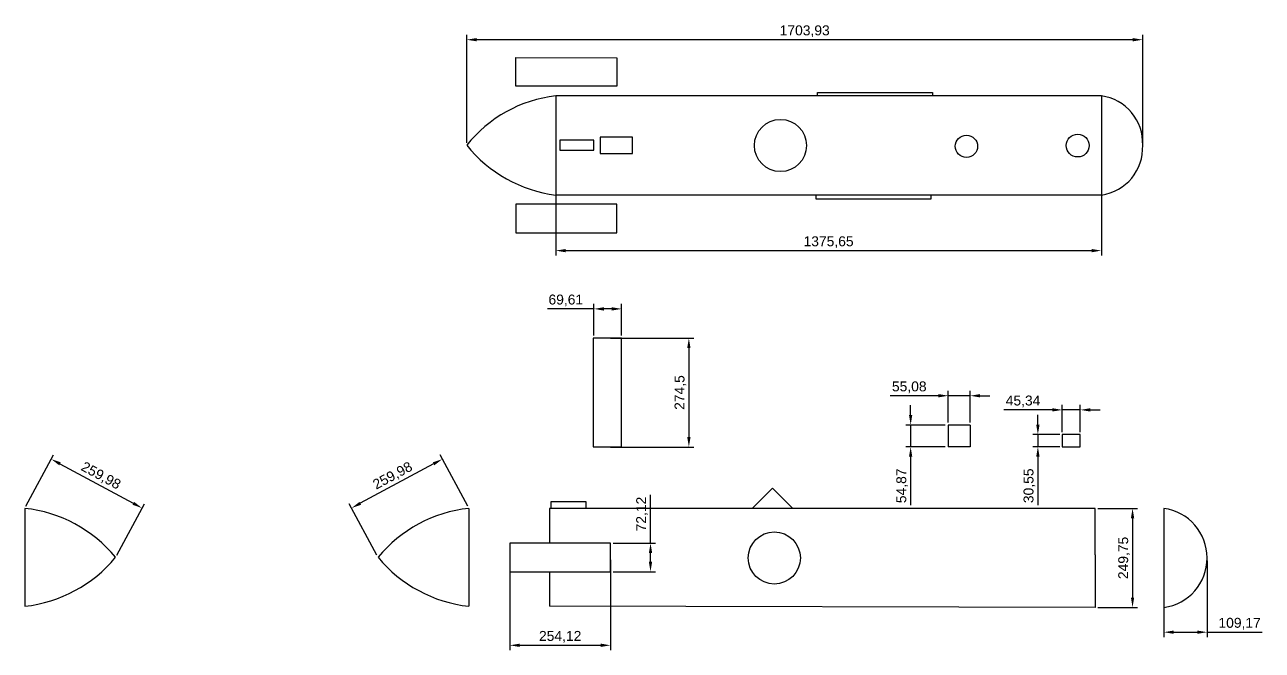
# Model space of a CAD drawing. Header units: millimetres. Extents: x 3266 to 10202, y 29 to 4219.
# Drawn here: x 7083 to 10202, y 2643 to 4219 of the extents above; entities that cross this region are included whole.
import ezdxf

# ---------------------------------------------------------------- set-up
doc = ezdxf.new("R2010")
doc.units = ezdxf.units.MM
doc.styles.get("Standard").update_dxf_attribs({"font": 'Arial.ttf'})
doc.dimstyles.new('ISO-25', dxfattribs={"dimtxt": 2.5, "dimasz": 2.5, "dimexe": 1.25, "dimexo": 0.625, "dimtad": 1, "dimtxsty": 'Standard', "dimcen": 2.5, "dimadec": 0, "dimazin": 0, "dimtfac": 1, "dimtmove": 0, "dimatfit": 3, "dimfxl": 1, "dimarcsym": 0})

# ---------------------------------------------------------------- blocks, each defined once
blk = doc.blocks.new('*D2')
at = {"color": 0, "lineweight": -2, "transparency": 16777216}
for p, q in [((8196.9, 3922), (8196.9, 4194.2)), ((9875.8, 4181.7), (8221.9, 4181.7)), ((9900.8, 3922), (9900.8, 4194.2))]:
    blk.add_line(p, q, dxfattribs=at)
at = {"color": 0, "transparency": 16777216}
for points in [[(8221.9, 4185.9), (8221.9, 4177.6), (8196.9, 4181.7)], [(9875.8, 4185.9), (9875.8, 4177.6), (9900.8, 4181.7)]]:
    blk.add_solid(points, dxfattribs=at)
at = {"layer": 'Defpoints', "color": 0, "transparency": 16777216}
for p in [(8196.9, 4181.7), (8196.9, 3915.7), (9900.8, 3915.7)]:
    blk.add_point(p, dxfattribs=at)
at = {"color": 0, "transparency": 16777216, "insert": (9048.8, 4203), "char_height": 25, "attachment_point": 5}
blk.add_mtext('1703,93', dxfattribs=at)
blk = doc.blocks.new('*D4')
at = {"color": 0, "lineweight": -2, "transparency": 16777216}
for p, q in [((7085.6, 3006.1), (7155.5, 3135.7)), ((7171.5, 3112.8), (7356.4, 3013.3)), ((7314.5, 2882.8), (7384.4, 3012.4))]:
    blk.add_line(p, q, dxfattribs=at)
at = {"color": 0, "transparency": 16777216}
for points in [[(7173.5, 3116.5), (7169.6, 3109.2), (7149.5, 3124.7)], [(7358.4, 3016.9), (7354.4, 3009.6), (7378.4, 3001.4)]]:
    blk.add_solid(points, dxfattribs=at)
at = {"layer": 'Defpoints', "color": 0, "transparency": 16777216}
for p in [(7082.7, 3000.6), (7378.4, 3001.4), (7311.6, 2877.3)]:
    blk.add_point(p, dxfattribs=at)
at = {"color": 0, "transparency": 16777216, "insert": (7274.1, 3081.8), "char_height": 25, "attachment_point": 5, "rotation": 331.6893}
blk.add_mtext('259,98', dxfattribs=at)
blk = doc.blocks.new('*D5')
at = {"color": 0, "lineweight": -2, "transparency": 16777216}
for p, q in [((8421.2, 3909.5), (8421.2, 3637.7)), ((9796.8, 3909.5), (9796.8, 3637.7)), ((8446.2, 3650.2), (9771.8, 3650.2))]:
    blk.add_line(p, q, dxfattribs=at)
at = {"color": 0, "transparency": 16777216}
for points in [[(8446.2, 3654.3), (8446.2, 3646), (8421.2, 3650.2)], [(9771.8, 3654.3), (9771.8, 3646), (9796.8, 3650.2)]]:
    blk.add_solid(points, dxfattribs=at)
at = {"layer": 'Defpoints', "color": 0, "transparency": 16777216}
for p in [(8421.2, 3915.7), (9796.8, 3915.7), (9796.8, 3650.2)]:
    blk.add_point(p, dxfattribs=at)
at = {"color": 0, "transparency": 16777216, "insert": (9109, 3671.4), "char_height": 25, "attachment_point": 5}
blk.add_mtext('1375,65', dxfattribs=at)
blk = doc.blocks.new('*D31')
at = {"color": 0, "lineweight": -2, "transparency": 16777216}
for p, q in [((9954.1, 2870.6), (9954.1, 2676.1)), ((10063.3, 2869.5), (10063.3, 2676.1)), ((9979.1, 2688.6), (10038.3, 2688.6)), ((10063.3, 2688.6), (10202.2, 2688.6))]:
    blk.add_line(p, q, dxfattribs=at)
at = {"color": 0, "transparency": 16777216}
for points in [[(9979.1, 2692.7), (9979.1, 2684.4), (9954.1, 2688.6)], [(10038.3, 2692.7), (10038.3, 2684.4), (10063.3, 2688.6)]]:
    blk.add_solid(points, dxfattribs=at)
at = {"layer": 'Defpoints', "color": 0, "transparency": 16777216}
for p in [(9954.1, 2876.9), (10063.3, 2875.7), (10063.3, 2688.6)]:
    blk.add_point(p, dxfattribs=at)
at = {"color": 0, "transparency": 16777216, "insert": (10145.2, 2709.9), "char_height": 25, "attachment_point": 5}
blk.add_mtext('109,17', dxfattribs=at)
blk = doc.blocks.new('*D33')
at = {"color": 0, "lineweight": -2, "transparency": 16777216}
for p, q in [((8559, 3429.7), (8769.3, 3429.7)), ((8756.8, 3404.7), (8756.8, 3180.2)), ((8559, 3155.2), (8769.3, 3155.2))]:
    blk.add_line(p, q, dxfattribs=at)
at = {"color": 0, "transparency": 16777216}
for points in [[(8752.7, 3404.7), (8761, 3404.7), (8756.8, 3429.7)], [(8752.7, 3180.2), (8761, 3180.2), (8756.8, 3155.2)]]:
    blk.add_solid(points, dxfattribs=at)
at = {"layer": 'Defpoints', "color": 0, "transparency": 16777216}
for p in [(8552.7, 3429.7), (8552.7, 3155.2), (8756.8, 3155.2)]:
    blk.add_point(p, dxfattribs=at)
at = {"color": 0, "transparency": 16777216, "insert": (8735.6, 3292.5), "char_height": 25, "attachment_point": 5, "rotation": 90}
blk.add_mtext('274,5', dxfattribs=at)
blk = doc.blocks.new('*D34')
at = {"color": 0, "lineweight": -2, "transparency": 16777216}
for p, q in [((8199.3, 3006.1), (8129.5, 3135.7)), ((8113.4, 3112.8), (7928.5, 3013.3)), ((7970.4, 2882.8), (7900.6, 3012.4))]:
    blk.add_line(p, q, dxfattribs=at)
at = {"color": 0, "transparency": 16777216}
for points in [[(8111.4, 3116.5), (8115.3, 3109.2), (8135.4, 3124.7)], [(7926.5, 3016.9), (7930.5, 3009.6), (7906.5, 3001.4)]]:
    blk.add_solid(points, dxfattribs=at)
at = {"layer": 'Defpoints', "color": 0, "transparency": 16777216}
for p in [(7906.5, 3001.4), (8202.2, 3000.6), (7973.4, 2877.3)]:
    blk.add_point(p, dxfattribs=at)
at = {"color": 0, "transparency": 16777216, "insert": (8010.8, 3081.8), "char_height": 25, "attachment_point": 5, "rotation": 28.3107}
blk.add_mtext('259,98', dxfattribs=at)
blk = doc.blocks.new('*D35')
at = {"color": 0, "lineweight": -2, "transparency": 16777216}
for p, q in [((9315.9, 3235.7), (9315.9, 3260.7)), ((9402.5, 3210.7), (9303.4, 3210.7)), ((9315.9, 3210.7), (9315.9, 3155.8)), ((9402.5, 3155.8), (9303.4, 3155.8)), ((9315.9, 3130.8), (9315.9, 3009))]:
    blk.add_line(p, q, dxfattribs=at)
at = {"color": 0, "transparency": 16777216}
for points in [[(9311.7, 3235.7), (9320, 3235.7), (9315.9, 3210.7)], [(9311.7, 3130.8), (9320, 3130.8), (9315.9, 3155.8)]]:
    blk.add_solid(points, dxfattribs=at)
at = {"layer": 'Defpoints', "color": 0, "transparency": 16777216}
for p in [(9408.7, 3210.7), (9315.9, 3155.8), (9408.7, 3155.8)]:
    blk.add_point(p, dxfattribs=at)
at = {"color": 0, "transparency": 16777216, "insert": (9294.6, 3057.4), "char_height": 25, "attachment_point": 5, "rotation": 90}
blk.add_mtext('54,87', dxfattribs=at)
blk = doc.blocks.new('*D36')
at = {"color": 0, "lineweight": -2, "transparency": 16777216}
for p, q in [((9385.8, 3284.5), (9263.9, 3284.5)), ((9410.8, 3216.6), (9410.8, 3297)), ((9465.9, 3284.5), (9410.8, 3284.5)), ((9465.9, 3216.6), (9465.9, 3297)), ((9490.9, 3284.5), (9515.9, 3284.5))]:
    blk.add_line(p, q, dxfattribs=at)
at = {"color": 0, "transparency": 16777216}
for points in [[(9385.8, 3288.6), (9385.8, 3280.3), (9410.8, 3284.5)], [(9490.9, 3288.6), (9490.9, 3280.3), (9465.9, 3284.5)]]:
    blk.add_solid(points, dxfattribs=at)
at = {"layer": 'Defpoints', "color": 0, "transparency": 16777216}
for p in [(9410.8, 3284.5), (9410.8, 3210.4), (9465.9, 3210.4)]:
    blk.add_point(p, dxfattribs=at)
at = {"color": 0, "transparency": 16777216, "insert": (9312.4, 3305.7), "char_height": 25, "attachment_point": 5}
blk.add_mtext('55,08', dxfattribs=at)
blk = doc.blocks.new('*D37')
at = {"color": 0, "lineweight": -2, "transparency": 16777216}
for p, q in [((9673.1, 3248.8), (9550.4, 3248.8)), ((9698.1, 3192.8), (9698.1, 3261.3)), ((9743.5, 3248.8), (9698.1, 3248.8)), ((9743.5, 3192.8), (9743.5, 3261.3)), ((9768.5, 3248.8), (9793.5, 3248.8))]:
    blk.add_line(p, q, dxfattribs=at)
at = {"color": 0, "transparency": 16777216}
for points in [[(9673.1, 3253), (9673.1, 3244.7), (9698.1, 3248.8)], [(9768.5, 3253), (9768.5, 3244.7), (9743.5, 3248.8)]]:
    blk.add_solid(points, dxfattribs=at)
at = {"layer": 'Defpoints', "color": 0, "transparency": 16777216}
for p in [(9698.1, 3248.8), (9698.1, 3186.6), (9743.5, 3186.6)]:
    blk.add_point(p, dxfattribs=at)
at = {"color": 0, "transparency": 16777216, "insert": (9599.2, 3270.1), "char_height": 25, "attachment_point": 5}
blk.add_mtext('45,34', dxfattribs=at)
blk = doc.blocks.new('*D38')
at = {"color": 0, "lineweight": -2, "transparency": 16777216}
for p, q in [((9636.6, 3211.6), (9636.6, 3236.6)), ((9691.9, 3186.6), (9624.1, 3186.6)), ((9636.6, 3186.6), (9636.6, 3156)), ((9691.9, 3156), (9624.1, 3156)), ((9636.6, 3131), (9636.6, 3009))]:
    blk.add_line(p, q, dxfattribs=at)
at = {"color": 0, "transparency": 16777216}
for points in [[(9632.5, 3211.6), (9640.8, 3211.6), (9636.6, 3186.6)], [(9632.5, 3131), (9640.8, 3131), (9636.6, 3156)]]:
    blk.add_solid(points, dxfattribs=at)
at = {"layer": 'Defpoints', "color": 0, "transparency": 16777216}
for p in [(9698.1, 3186.6), (9636.6, 3156), (9698.1, 3156)]:
    blk.add_point(p, dxfattribs=at)
at = {"color": 0, "transparency": 16777216, "insert": (9615.3, 3057.5), "char_height": 25, "attachment_point": 5, "rotation": 90}
blk.add_mtext('30,55', dxfattribs=at)
blk = doc.blocks.new('*D39')
at = {"color": 0, "lineweight": -2, "transparency": 16777216}
for p, q in [((8517.6, 3503.3), (8400.5, 3503.3)), ((8517.6, 3436), (8517.6, 3515.8)), ((8562.3, 3503.3), (8542.6, 3503.3)), ((8587.3, 3436), (8587.3, 3515.8))]:
    blk.add_line(p, q, dxfattribs=at)
at = {"color": 0, "transparency": 16777216}
for points in [[(8542.6, 3507.5), (8542.6, 3499.1), (8517.6, 3503.3)], [(8562.3, 3507.5), (8562.3, 3499.1), (8587.3, 3503.3)]]:
    blk.add_solid(points, dxfattribs=at)
at = {"layer": 'Defpoints', "color": 0, "transparency": 16777216}
for p in [(8517.6, 3503.3), (8517.6, 3429.7), (8587.3, 3429.7)]:
    blk.add_point(p, dxfattribs=at)
at = {"color": 0, "transparency": 16777216, "insert": (8446.6, 3524.6), "char_height": 25, "attachment_point": 5}
blk.add_mtext('69,61', dxfattribs=at)
blk = doc.blocks.new('*D40')
at = {"color": 0, "lineweight": -2, "transparency": 16777216}
for p, q in [((8660.1, 2913), (8660.1, 3034.4)), ((8565.8, 2913), (8672.6, 2913)), ((8660.1, 2865.9), (8660.1, 2888)), ((8565.8, 2840.9), (8672.6, 2840.9))]:
    blk.add_line(p, q, dxfattribs=at)
at = {"color": 0, "transparency": 16777216}
for points in [[(8656, 2888), (8664.3, 2888), (8660.1, 2913)], [(8656, 2865.9), (8664.3, 2865.9), (8660.1, 2840.9)]]:
    blk.add_solid(points, dxfattribs=at)
at = {"layer": 'Defpoints', "color": 0, "transparency": 16777216}
for p in [(8559.5, 2913), (8660.1, 2913), (8559.5, 2840.9)]:
    blk.add_point(p, dxfattribs=at)
at = {"color": 0, "transparency": 16777216, "insert": (8638.9, 2986.2), "char_height": 25, "attachment_point": 5, "rotation": 90}
blk.add_mtext('72,12', dxfattribs=at)
blk = doc.blocks.new('*D32')
at = {"color": 0, "lineweight": -2, "transparency": 16777216}
for p, q in [((8305.4, 2870.7), (8305.4, 2643)), ((8559.5, 2870.7), (8559.5, 2643)), ((8330.4, 2655.5), (8534.5, 2655.5))]:
    blk.add_line(p, q, dxfattribs=at)
at = {"color": 0, "transparency": 16777216}
for points in [[(8330.4, 2659.7), (8330.4, 2651.4), (8305.4, 2655.5)], [(8534.5, 2659.7), (8534.5, 2651.4), (8559.5, 2655.5)]]:
    blk.add_solid(points, dxfattribs=at)
at = {"layer": 'Defpoints', "color": 0, "transparency": 16777216}
for p in [(8305.4, 2877), (8559.5, 2877), (8559.5, 2655.5)]:
    blk.add_point(p, dxfattribs=at)
at = {"color": 0, "transparency": 16777216, "insert": (8432.4, 2676.8), "char_height": 25, "attachment_point": 5}
blk.add_mtext('254,12', dxfattribs=at)
blk = doc.blocks.new('*D41')
at = {"color": 0, "lineweight": -2, "transparency": 16777216}
for p, q in [((9787.6, 3000.6), (9887.8, 3000.6)), ((9875.3, 2975.6), (9875.3, 2775.8)), ((9787.6, 2750.8), (9887.8, 2750.8))]:
    blk.add_line(p, q, dxfattribs=at)
at = {"color": 0, "transparency": 16777216}
for points in [[(9871.1, 2975.6), (9879.4, 2975.6), (9875.3, 3000.6)], [(9871.1, 2775.8), (9879.4, 2775.8), (9875.3, 2750.8)]]:
    blk.add_solid(points, dxfattribs=at)
at = {"layer": 'Defpoints', "color": 0, "transparency": 16777216}
for p in [(9781.3, 3000.6), (9781.3, 2750.8), (9875.3, 2750.8)]:
    blk.add_point(p, dxfattribs=at)
at = {"color": 0, "transparency": 16777216, "insert": (9854, 2875.7), "char_height": 25, "attachment_point": 5, "rotation": 90}
blk.add_mtext('249,75', dxfattribs=at)

msp = doc.modelspace()

# ---------------------------------------------------------------- linework, layer by layer
for p, q in [((9796.837, 4040.162), (8421.184, 4040.162)), ((8421.184, 4040.162), (8421.184, 3790.079)), ((9796.837, 4040.162), (9796.837, 3790.079)), ((9796.837, 3790.079), (8421.184, 3790.079)), ((9465.904, 3210.389), (9410.828, 3210.389)), ((9410.828, 3210.389), (9410.828, 3156.05)), ((9465.904, 3210.389), (9465.904, 3156.05)), ((9743.454, 3186.598), (9698.118, 3186.598)), ((9698.118, 3186.598), (9698.118, 3156.05)), ((9743.454, 3156.05), (9743.454, 3186.598)), ((9465.904, 3156.05), (9410.828, 3156.05)), ((9698.118, 3156.05), (9743.454, 3156.05)), ((8916.358, 3000.591), (8967.831, 3051.388)), ((9019.303, 3000.591), (8967.831, 3051.388)), ((7082.68, 3000.581), (7082.68, 2753.986)), ((8202.239, 3000.581), (8202.239, 2753.986)), ((8405.68, 3000.581), (8405.589, 2912.857)), ((9781.332, 3000.603), (8405.68, 3000.581)), ((9781.332, 2883.117), (9781.331, 3000.603)), ((9954.109, 3000.603), (9954.109, 2750.849)), ((9781.332, 2883.117), (9781.031, 2750.85)), ((8405.515, 2840.742), (8405.425, 2753.987)), ((9781.332, 2750.849), (8405.68, 2753.986))]:
    msp.add_line(p, q)
for points in [[(8575.004, 4064.255), (8320.881, 4064.568), (8320.881, 4136.683), (8575.004, 4136.371)], [(9371.116, 4040.162), (9080.796, 4040.162), (9080.796, 4049.067), (9371.116, 4049.067)], [(8614.705, 3935.924), (8533.438, 3935.924), (8533.438, 3895.308), (8614.705, 3895.308)], [(8517.063, 3928.65), (8431.551, 3928.65), (8431.551, 3903.189), (8517.063, 3903.189)], [(9368.009, 3790.079), (9076.554, 3790.079), (9076.554, 3780.357), (9368.009, 3780.357)], [(8575.004, 3767.173), (8320.881, 3766.861), (8320.881, 3694.746), (8575.004, 3695.058)], [(8587.255, 3429.733), (8515.643, 3429.733), (8515.643, 3155.839), (8587.255, 3155.839)], [(8497.442, 3000.583), (8410.09, 3000.583), (8410.09, 3018.184), (8497.442, 3018.184)], [(8559.5, 2913.046), (8305.377, 2912.734), (8305.377, 2840.619), (8559.5, 2840.931)]]:
    msp.add_lwpolyline(points, close=True)
for centre, radius in [((8987.687, 3915.12), 65.64), ((9456.543, 3913.188), 28.08), ((9737.027, 3914.998), 28.837), ((8972.181, 2875.561), 65.64)]:
    msp.add_circle(centre, radius)
for centre, radius, start, end in [((8458.94, 3707.7), 334.599, 96.479081, 141.560946), ((9780.342, 3920.749), 120.547, 357.606247, 82.135563), ((8464.135, 4129.856), 342.481, 218.701733, 262.795416), ((9779.524, 3910.222), 121.384, 278.199874, 2.593307), ((7045.865, 2658.142), 344.413, 39.514817, 83.863794), ((8239.054, 2658.142), 344.413, 96.136206, 140.485183), ((9937.277, 2875.726), 126.006, 277.67669, 82.32331), ((7045.865, 3096.426), 344.413, 276.136206, 320.485183), ((8239.054, 3096.426), 344.413, 219.514817, 263.863794)]:
    msp.add_arc(centre, radius, start, end)

# ---------------------------------------------------------------- dimensions: what is measured, and where the dimension line sits
at = {"color": 1}
for base, p1, p2, angle, picture, middle, dimtype in [((8196.8587, 4181.7479), (9900.7838, 3915.7142), (8196.8587, 3915.7142), 180, '*D2', (9048.8212, 4181.7479), 160), ((9796.837, 3650.162), (8421.184, 3915.714), (9796.837, 3915.714), 0, '*D5', (9109.01, 3650.162), 161)]:
    dim = msp.add_linear_dim(base=base, p1=p1, p2=p2, angle=angle, dimstyle='ISO-25', override={"dimscale": 10}, dxfattribs=at)
    dim.commit()
    dim.dimension.update_dxf_attribs({"geometry": picture, "text_midpoint": middle, "dimtype": dimtype})
for base, p1, p2, angle, picture, middle in [((8517.643, 3503.3), (8587.255, 3429.733), (8517.643, 3429.733), 180, '*D39', (8446.557, 3524.574)), ((8756.83, 3155.229), (8552.713, 3429.733), (8552.713, 3155.229), 90, '*D33', (8735.556, 3292.481)), ((9410.828, 3284.457), (9465.904, 3210.389), (9410.828, 3210.389), 180, '*D36', (9312.371, 3305.731)), ((9698.118, 3248.825), (9743.454, 3186.598), (9698.118, 3186.598), 180, '*D37', (9599.235, 3270.099)), ((9315.859, 3155.84), (9408.747, 3210.706), (9408.747, 3155.84), 90, '*D35', (9294.585, 3057.409)), ((9636.619, 3156.05), (9698.118, 3186.598), (9698.118, 3156.05), 90, '*D38', (9615.345, 3057.533)), ((8660.1262, 2913.0462), (8559.5003, 2840.9309), (8559.5003, 2913.0462), 270, '*D40', (8638.8523, 2986.2471)), ((9875.269, 2750.849), (9781.332, 3000.603), (9781.332, 2750.849), 90, '*D41', (9853.995, 2875.726)), ((8559.5, 2655.545), (8305.377, 2876.989), (8559.5, 2876.989), 180, '*D32', (8432.439, 2676.819)), ((10063.283, 2688.582), (9954.109, 2876.867), (10063.283, 2875.726), 180, '*D31', (10145.249, 2709.856))]:
    dim = msp.add_linear_dim(base=base, p1=p1, p2=p2, angle=angle, dimstyle='ISO-25', override={"dimscale": 10}, dxfattribs=at)
    dim.commit()
    dim.dimension.update_dxf_attribs({"geometry": picture, "text_midpoint": middle})
at = {"color": 250}
dim = msp.add_aligned_dim(p1=(7082.68, 3000.581), p2=(7311.566, 2877.284), distance=140.978, dimstyle='ISO-25', override={"dimscale": 10}, dxfattribs=at)
dim.commit()
dim.dimension.update_dxf_attribs({"geometry": '*D4', "text_midpoint": (7274.071, 3081.777)})
at = {"color": 1}
dim = msp.add_aligned_dim(p1=(8202.239, 3000.581), p2=(7973.353, 2877.284), distance=-140.978, dimstyle='ISO-25', override={"dimscale": 10}, dxfattribs=at)
dim.commit()
dim.dimension.update_dxf_attribs({"geometry": '*D34', "text_midpoint": (8010.848, 3081.777)})

doc.saveas('drawing.dxf')
